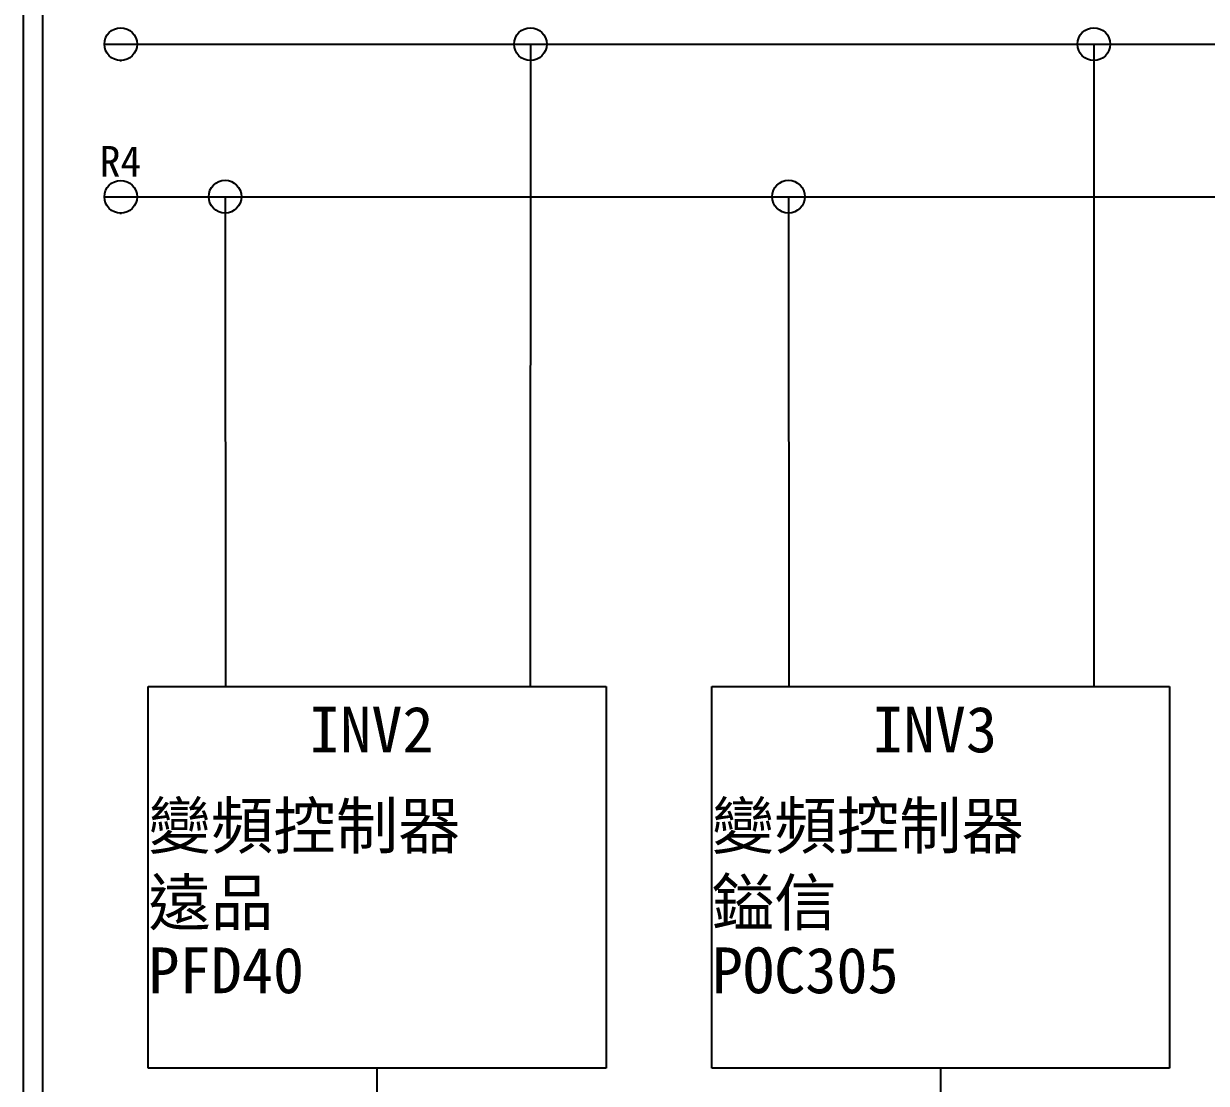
# Model space of a CAD drawing. Extents: x 10 to 297, y 3 to 207.
# Drawn here: x 10 to 87.5, y 59.9 to 129.3 of the extents above; entities that cross this region are included whole.
import ezdxf

# ---------------------------------------------------------------- set-up
doc = ezdxf.new("R2010")
doc.units = 0
doc.layers.get('0').update_dxf_attribs({"linetype": 'CONTINUOUS'})
doc.layers.add('圖框層', color=7, linetype='CONTINUOUS')
doc.layers.add('標尺寸層', color=3, linetype='CONTINUOUS')
doc.styles.add('STSL', font='kaiu.ttf')

msp = doc.modelspace()

# ---------------------------------------------------------------- linework, layer by layer
at = {"color": 7}
for p, q in [((23.197, 117.961), (23.218, 85.869)), ((60.106, 117.961), (60.127, 85.869))]:
    msp.add_line(p, q, dxfattribs=at)
for centre in [(16.357, 127.959), (43.197, 127.959), (80.106, 127.959), (16.357, 117.959), (23.193, 117.966), (60.102, 117.966)]:
    msp.add_circle(centre, 1.071, dxfattribs=at)
at = {"layer": '圖框層', "color": 7}
for p, q in [((10, 3), (10, 206.969)), ((11.25, 4.25), (11.25, 205.719))]:
    msp.add_line(p, q, dxfattribs=at)
at = {"layer": '標尺寸層', "color": 7}
for p, q in [((15.286, 127.959), (217.598, 127.959)), ((43.196, 127.959), (43.19, 85.876)), ((80.105, 127.959), (80.098, 85.876)), ((16.353, 126.888), (16.353, 126.822)), ((43.193, 126.888), (43.193, 126.822)), ((80.102, 126.888), (80.102, 126.822)), ((15.286, 117.959), (197.598, 117.959)), ((16.353, 116.888), (16.353, 116.822)), ((23.193, 116.895), (23.193, 116.829)), ((60.102, 116.895), (60.102, 116.829)), ((18.167, 85.868), (43.159, 85.876)), ((18.167, 60.868), (18.167, 85.868)), ((43.159, 85.876), (48.159, 85.876)), ((48.159, 85.876), (48.159, 60.876)), ((55.076, 85.868), (80.068, 85.876)), ((55.076, 60.868), (55.076, 85.868)), ((80.068, 85.876), (85.068, 85.876)), ((85.068, 85.876), (85.068, 60.876)), ((48.159, 60.876), (18.167, 60.868)), ((33.162, 44.039), (33.163, 60.872)), ((85.068, 60.876), (55.076, 60.868)), ((70.071, 44.039), (70.072, 60.872))]:
    msp.add_line(p, q, dxfattribs=at)

# ---------------------------------------------------------------- texts
at = {"layer": '圖框層', "color": 7, "style": 'STSL'}
for s, height, p in [('R4', 2, (14.98, 119.286)), ('INV2', 3, (28.692, 81.564)), ('INV3', 3, (65.601, 81.564)), ('變頻控制器', 3, (18.167, 75.26)), ('變頻控制器', 3, (55.076, 75.26)), ('遠品', 3, (18.167, 70.226)), ('鎰信', 3, (55.076, 70.226)), ('PFD40', 3, (18.167, 65.784)), ('POC305', 3, (55.076, 65.784))]:
    msp.add_text(s, height=height, dxfattribs=at).set_placement(p)

doc.saveas('drawing.dxf')
